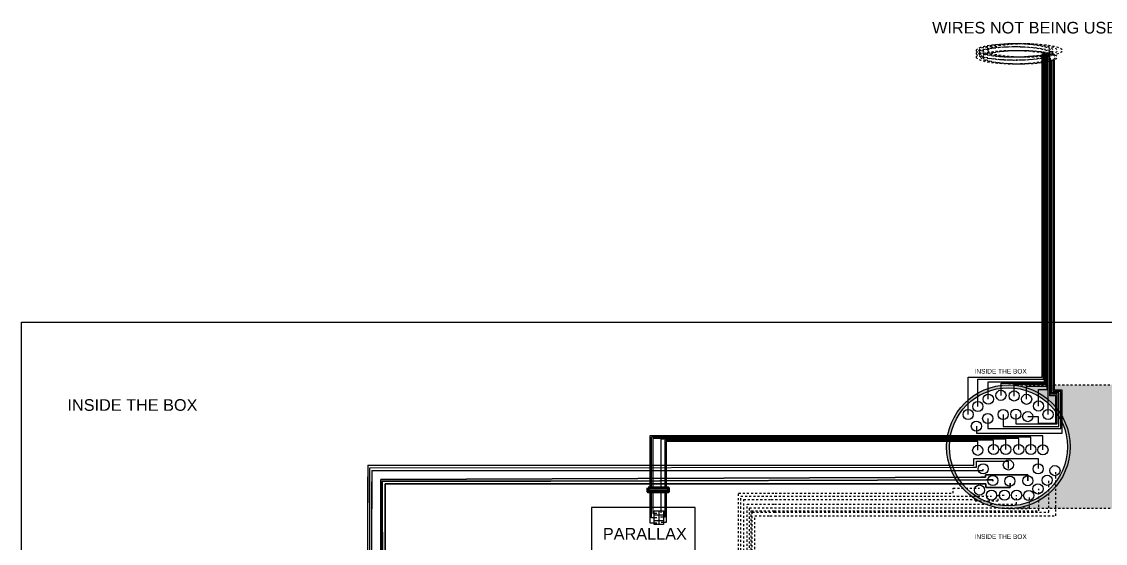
# Model space of a CAD drawing. Header units: inches. Extents: x -5 to 130, y -68 to 69.
# Drawn here: x 10.6 to 62.9, y 31 to 56.2 of the extents above; entities that cross this region are included whole.
import ezdxf

# ---------------------------------------------------------------- set-up
doc = ezdxf.new("R2010")
doc.units = ezdxf.units.IN
doc.header["$LTSCALE"] = 0.002
doc.header["$MEASUREMENT"] = 0
doc.linetypes.add('ACAD_ISO02W100', pattern=[15, 12, -3])
for name, color, linetype in [('Connectors', 250, 'Continuous'), ('goes out of box', 4, 'Continuous'), ('Parallax', 83, 'Continuous'), ('r232 motor control wires', 251, 'Continuous'), ('Texts', 6, 'Continuous'), ('White Wire Cape', 251, 'Continuous')]:
    doc.layers.add(name, color=color, linetype=linetype)
for name, color, linetype, lineweight in [('lidar data', 251, 'Continuous', 30), ('tape', 8, 'Continuous', 90), ('White Wires Hole', 251, 'ACAD_ISO02W100', 25), ('White Wires Not Used', 251, 'Continuous', 25), ('White Wires Parallax', 251, 'Continuous', 25)]:
    doc.layers.add(name, color=color, linetype=linetype, lineweight=lineweight)
doc.styles.get("Standard").update_dxf_attribs({"font": 'arial.ttf'})

msp = doc.modelspace()

# ---------------------------------------------------------------- hatches: boundary and pattern name
at = {"layer": 'goes out of box'}
h = msp.add_hatch(color=256, dxfattribs=at)
h.dxf.hatch_style = 1
h.paths.add_polyline_path([(55.228, 35.671, 1), (61.192, 35.671, 1)])
h.paths.add_polyline_path([(61.058, 35.671, -1), (55.362, 35.671, -1)], flags=16)
at = {"layer": 'tape', "true_color": 0x939598, "transparency": 33554687}
h = msp.add_hatch(color=252, dxfattribs=at)
h.dxf.hatch_style = 1
h.paths.add_polyline_path([(41.796, 33.702), (40.82, 33.702), (40.82, 33.5), (41.796, 33.5)])
at = {"layer": 'tape', "true_color": 0x636466, "transparency": 33554687}
h = msp.add_hatch(color=251, dxfattribs=at)
h.dxf.hatch_style = 1
h.paths.add_polyline_path([(41.796, 33.702), (40.82, 33.702), (40.82, 33.5), (41.796, 33.5)])
at = {"layer": 'White Wires Hole', "transparency": 33554687}
h = msp.add_hatch(color=4, dxfattribs=at)
h.dxf.hatch_style = 1
h.paths.add_polyline_path([(63.893, 38.664), (60.432, 38.657), (60.432, 38.405), (60.799, 38.405), (60.799, 38.344), (60.799, 37.151, -0.130634), (61.192, 35.671, -0.174959), (60.505, 33.766), (60.505, 32.693), (63.893, 32.7)])
h.paths.add_polyline_path([(60.799, 38.344), (60.799, 38.405), (60.432, 38.405), (60.432, 38.657), (60.364, 38.657), (60.364, 38.344), (60.743, 38.344), (60.743, 37.245, -0.009181), (60.799, 37.151)])
h.paths.add_polyline_path([(60.743, 38.344), (60.364, 38.344), (60.364, 38.657), (60.284, 38.657), (60.284, 38.272), (60.652, 38.272), (60.652, 37.383, -0.013843), (60.743, 37.245)])
h.paths.add_polyline_path([(60.652, 38.272), (60.284, 38.272), (60.284, 38.657), (60.246, 38.657), (60.246, 38.218), (60.284, 38.218), (60.571, 38.218), (60.571, 38.135), (60.571, 37.492, -0.011389), (60.652, 37.383)])
h.paths.add_polyline_path([(60.571, 38.218), (60.284, 38.218), (60.246, 38.218), (60.246, 38.657), (60.205, 38.657), (60.205, 38.135), (60.496, 38.135), (60.496, 37.586, -0.010079), (60.571, 37.492), (60.571, 38.135)])
h.paths.add_polyline_path([(60.496, 38.135), (60.205, 38.135), (60.205, 38.657), (60.125, 38.656), (60.125, 37.956, -0.043998), (60.496, 37.586)])
h.paths.add_polyline_path([(60.125, 38.656), (60.076, 38.656), (60.076, 38.441), (59.666, 38.441), (59.666, 38.273, -0.046915), (60.125, 37.956)])
h.paths.add_polyline_path([(60.076, 38.656), (60.031, 38.656), (60.031, 38.596), (59.081, 38.596), (59.081, 38.523, -0.053396), (59.666, 38.273), (59.666, 38.441), (60.076, 38.441)])
h.paths.add_polyline_path([(60.031, 38.656), (58.49, 38.653), (58.49, 38.639, -0.050676), (59.081, 38.523), (59.081, 38.596), (60.031, 38.596)])
h.paths.add_polyline_path([(60.505, 33.766, -0.04037), (60.169, 33.422), (60.169, 32.693), (60.505, 32.693)])
h.paths.add_polyline_path([(60.169, 33.422, -0.050311), (59.68, 33.076), (59.68, 32.692), (60.169, 32.693)])
h.paths.add_polyline_path([(59.68, 33.076, -0.041428), (59.232, 32.869), (59.232, 32.735), (58.734, 32.735, -0.04318), (58.222, 32.689), (59.68, 32.692)])
h.paths.add_polyline_path([(59.232, 32.869, -0.043352), (58.734, 32.735), (59.232, 32.735)], flags=17)
h.paths.add_polyline_path([(69.912, 38.676), (63.893, 38.664), (63.893, 32.7), (69.918, 32.712, -0.414214), (66.936, 35.694, -0.413632)])

# ---------------------------------------------------------------- linework, layer by layer
at = {"layer": 'Connectors'}
for p, q in [((41.336, 32.581), (41.336, 31.933)), ((41.112, 32.394), (41.561, 32.394)), ((41.112, 32.12), (41.561, 32.12))]:
    msp.add_line(p, q, dxfattribs=at)
msp.add_lwpolyline([(41.112, 32.581), (41.561, 32.581), (41.561, 31.933), (41.112, 31.933)], close=True, dxfattribs=at)
at = {"layer": 'goes out of box'}
for centre, radius in [((58.21, 35.671), 2.982), ((58.21, 35.671), 2.848), ((58.21, 35.671), 2.848), ((57.242, 37.97), 0.245), ((57.85, 38.154), 0.245), ((58.486, 38.124), 0.245), ((59.091, 37.963), 0.245), ((56.733, 37.617), 0.245), ((59.666, 37.64), 0.245), ((56.268, 37.232), 0.245), ((57.212, 37.037), 0.245), ((57.957, 37.23), 0.245), ((58.566, 37.247), 0.245), ((59.142, 37.128), 0.245), ((60.125, 37.234), 0.245), ((56.664, 36.671), 0.245), ((56.731, 35.504), 0.245), ((57.497, 35.546), 0.245), ((58.082, 35.546), 0.245), ((58.707, 35.546), 0.245), ((59.292, 35.546), 0.245), ((59.877, 35.528), 0.245), ((58.21, 34.798), 0.245), ((56.997, 34.615), 0.245), ((59.647, 34.615), 0.245), ((60.457, 34.525), 0.245), ((57.458, 34.045), 0.245), ((58.282, 34.013), 0.245), ((59.151, 34.038), 0.245), ((60.079, 34.059), 0.245), ((56.812, 33.589), 0.245), ((57.397, 33.343), 0.245), ((58.022, 33.343), 0.245), ((58.607, 33.343), 0.245), ((59.192, 33.326), 0.245), ((59.639, 33.643), 0.245)]:
    msp.add_circle(centre, radius, dxfattribs=at)
at = {"layer": 'lidar data'}
for p, q in [((56.54, 34.789), (56.54, 35.103)), ((56.54, 35.103), (59.641, 35.103)), ((59.641, 35.103), (59.641, 34.622)), ((27.306, 34.789), (56.54, 34.789)), ((27.306, 34.789), (27.306, 32.974)), ((27.397, 34.789), (27.397, 34.79)), ((27.397, 34.654), (56.499, 34.684)), ((27.397, 32.974), (27.397, 34.654)), ((27.492, 34.538), (56.992, 34.538)), ((27.492, 34.538), (27.492, 32.681)), ((56.499, 34.684), (56.675, 34.684)), ((56.675, 34.684), (56.675, 34.974)), ((56.675, 34.974), (58.198, 34.974)), ((56.992, 34.538), (56.992, 34.592)), ((58.198, 34.974), (58.198, 34.622)), ((27.306, 23.49), (27.306, 34.228)), ((27.397, 23.407), (27.397, 34.093)), ((27.492, 23.33), (27.492, 33.977))]:
    msp.add_line(p, q, dxfattribs=at)
at = {"layer": 'Parallax'}
msp.add_lwpolyline([(38.092, 28.755), (43.092, 28.755), (43.092, 32.755), (38.092, 32.755)], close=True, dxfattribs=at)
at = {"layer": 'r232 motor control wires', "color": 254, "lineweight": 35}
for p, q in [((27.93, 34.103), (27.935, 32.74)), ((27.935, 34.103), (56.886, 34.21)), ((27.935, 33.5), (27.935, 34.103)), ((27.989, 33.889), (27.989, 34.018)), ((27.989, 34.018), (36.125, 34.018)), ((36.125, 34.018), (57.149, 34.081)), ((56.886, 34.21), (57.099, 34.21)), ((57.099, 34.21), (57.099, 34.322)), ((57.099, 34.322), (59.146, 34.322)), ((57.149, 34.081), (57.466, 34.081)), ((57.466, 34.081), (57.466, 34.014)), ((59.146, 34.322), (59.146, 34.025)), ((27.989, 33.889), (27.989, 32.21)), ((28.135, 33.891), (36.088, 33.891)), ((28.135, 33.891), (28.135, 32.212)), ((36.088, 33.891), (57.126, 33.891)), ((57.126, 33.891), (57.126, 33.712)), ((57.126, 33.712), (58.302, 33.712)), ((58.302, 33.712), (58.302, 33.925)), ((28.029, 22.402), (27.989, 33.328)), ((28.135, 22.324), (28.135, 33.33)), ((27.935, 22.485), (27.935, 32.939))]:
    msp.add_line(p, q, dxfattribs=at)
at = {"layer": 'tape'}
msp.add_lwpolyline([(40.82, 33.702), (41.796, 33.702), (41.796, 33.5), (40.82, 33.5)], close=True, dxfattribs=at)
at = {"layer": 'White Wire Cape', "color": 18, "true_color": 0x000000}
msp.add_lwpolyline([(10.596, 41.674), (63.893, 41.674), (63.893, -7.01), (10.596, -7.01)], close=True, dxfattribs=at)
at = {"layer": 'White Wires Hole'}
for p, q in [((58.21, 38.653), (69.912, 38.676)), ((60.505, 32.352), (60.505, 34.525)), ((60.169, 32.526), (60.169, 34.059)), ((55.549, 33.437), (55.549, 33.684)), ((55.549, 33.684), (56.812, 33.684)), ((59.68, 32.581), (59.68, 33.643)), ((45.193, 27.502), (45.193, 33.437)), ((45.193, 33.437), (46.954, 33.437)), ((45.303, 29.29), (45.303, 33.293)), ((45.303, 33.293), (46.93, 33.293)), ((45.437, 27.248), (45.437, 33.131)), ((45.437, 33.131), (46.763, 33.131)), ((46.763, 33.131), (56.361, 33.131)), ((46.93, 33.293), (57.397, 33.293)), ((46.954, 33.437), (55.549, 33.437)), ((56.361, 33.131), (56.608, 33.133)), ((56.608, 33.133), (56.608, 33.11)), ((56.608, 33.11), (56.608, 33.071)), ((56.608, 33.071), (57.712, 33.071)), ((57.712, 33.071), (57.712, 33.341)), ((57.712, 33.341), (58.037, 33.341)), ((58.607, 32.901), (58.607, 33.343)), ((59.232, 32.735), (59.232, 33.303)), ((45.597, 27.098), (45.597, 32.901)), ((45.597, 32.901), (46.923, 32.901)), ((45.721, 27.008), (45.721, 32.735)), ((45.721, 32.735), (46.916, 32.735)), ((45.805, 26.904), (45.805, 32.581)), ((45.805, 32.581), (46.904, 32.581)), ((45.853, 26.839), (45.853, 32.526)), ((45.853, 32.526), (46.915, 32.526)), ((46.904, 32.581), (59.68, 32.581)), ((46.915, 32.526), (60.169, 32.526)), ((46.916, 32.735), (59.232, 32.735)), ((46.923, 32.901), (58.607, 32.901)), ((69.918, 32.712), (58.21, 32.689)), ((45.978, 26.745), (45.978, 32.352)), ((45.978, 32.352), (46.719, 32.352)), ((46.719, 32.352), (60.505, 32.352))]:
    msp.add_line(p, q, dxfattribs=at)
for centre in [(58.461, 54.783), (58.461, 54.634), (58.585, 54.783), (58.585, 54.783), (58.585, 54.634), (58.585, 54.634), (58.585, 54.634), (58.776, 54.783), (58.776, 54.783), (59.024, 54.78), (58.461, 54.452), (58.681, 54.453), (58.776, 54.452), (58.776, 54.452)]:
    msp.add_ellipse(centre, major_axis=(-1.797, 0), ratio=0.184204, dxfattribs=at)
at = {"layer": 'White Wires Not Used'}
for p, q in [((59.846, 39.029), (59.846, 54.572)), ((59.912, 38.936), (59.912, 54.647)), ((59.947, 38.8), (59.947, 54.687)), ((59.978, 38.748), (59.978, 54.537)), ((60.007, 38.7), (60.03, 54.586)), ((60.031, 38.596), (60.031, 54.586)), ((60.076, 38.441), (60.076, 54.598)), ((60.125, 37.234), (60.125, 54.649)), ((60.205, 38.135), (60.205, 54.582)), ((60.246, 38.218), (60.246, 54.413)), ((60.284, 38.272), (60.284, 54.303)), ((60.364, 38.344), (60.364, 54.337)), ((60.432, 38.405), (60.432, 54.324)), ((56.268, 37.232), (56.268, 39.029)), ((56.268, 39.029), (59.846, 39.029)), ((56.733, 37.617), (56.733, 38.936)), ((56.733, 38.936), (59.912, 38.936)), ((57.242, 37.97), (57.242, 38.8)), ((57.242, 38.8), (59.947, 38.8)), ((57.856, 38.151), (57.856, 38.748)), ((57.856, 38.748), (59.978, 38.748)), ((58.49, 38.116), (58.49, 38.7)), ((58.49, 38.7), (60.007, 38.7)), ((59.081, 38.523), (59.081, 38.596)), ((59.081, 38.596), (60.031, 38.596)), ((59.081, 37.967), (59.081, 38.523)), ((59.666, 37.64), (59.666, 38.441)), ((59.666, 38.441), (60.076, 38.441)), ((60.284, 38.218), (60.246, 38.218)), ((60.652, 38.272), (60.284, 38.272)), ((60.571, 38.218), (60.284, 38.218)), ((60.743, 38.344), (60.364, 38.344)), ((60.799, 38.405), (60.432, 38.405)), ((60.571, 38.135), (60.571, 38.218)), ((60.652, 36.652), (60.652, 38.272)), ((60.743, 36.557), (60.743, 38.344)), ((60.799, 38.344), (60.799, 38.405)), ((60.799, 36.338), (60.799, 38.344)), ((60.496, 38.135), (60.205, 38.135)), ((60.496, 36.808), (60.496, 38.135)), ((60.571, 36.775), (60.571, 38.135)), ((57.957, 37.23), (57.957, 36.652)), ((58.566, 37.247), (58.566, 36.775)), ((59.142, 37.128), (59.645, 37.128)), ((59.645, 37.128), (59.645, 36.808)), ((56.664, 36.671), (56.664, 36.338)), ((57.212, 37.037), (57.212, 36.557)), ((57.957, 36.652), (60.652, 36.652)), ((58.566, 36.775), (60.571, 36.775)), ((59.645, 36.808), (60.496, 36.808)), ((56.664, 36.338), (60.799, 36.338)), ((57.212, 36.557), (60.743, 36.557))]:
    msp.add_line(p, q, dxfattribs=at)
at = {"layer": 'White Wires Parallax'}
for p, q in [((41.022, 36.205), (40.916, 36.205)), ((40.916, 36.205), (40.916, 33.702)), ((40.99, 36.116), (40.99, 36.145)), ((41.403, 36.145), (40.99, 36.145)), ((40.99, 33.702), (40.99, 36.116)), ((59.877, 36.205), (41.022, 36.205)), ((59.301, 36.145), (41.403, 36.145)), ((59.301, 35.525), (59.301, 36.145)), ((59.877, 35.528), (59.877, 36.205)), ((58.707, 36.068), (41.059, 36.068)), ((41.059, 36.068), (41.059, 33.702)), ((58.08, 36.035), (41.447, 36.035)), ((41.447, 36.035), (41.447, 33.702)), ((55.103, 35.996), (41.626, 35.996)), ((41.626, 35.996), (41.626, 33.702)), ((56.731, 35.928), (41.704, 35.928)), ((41.704, 35.928), (41.704, 33.702)), ((57.489, 35.996), (55.103, 35.996)), ((56.731, 35.504), (56.731, 35.928)), ((57.489, 35.523), (57.489, 35.996)), ((58.08, 35.547), (58.08, 36.035)), ((58.707, 35.546), (58.707, 36.068))]:
    msp.add_line(p, q, dxfattribs=at)
at = {"layer": 'White Wires Parallax', "color": 3}
for p, q in [((40.916, 33.5), (40.916, 32.01)), ((41.704, 33.5), (41.704, 32.024)), ((40.916, 32.01), (41.243, 32.01)), ((41.704, 32.024), (41.449, 32.024))]:
    msp.add_line(p, q, dxfattribs=at)
at = {"layer": 'White Wires Parallax', "color": 1}
for p, q in [((40.99, 32.257), (40.99, 33.5)), ((41.626, 33.5), (41.626, 32.277)), ((41.248, 32.257), (40.99, 32.257)), ((41.626, 32.277), (41.422, 32.277))]:
    msp.add_line(p, q, dxfattribs=at)
at = {"layer": 'White Wires Parallax', "color": 18, "true_color": 0x000000}
for p, q in [((41.059, 33.5), (41.059, 32.48)), ((41.447, 33.5), (41.447, 32.485)), ((41.059, 32.48), (41.243, 32.48))]:
    msp.add_line(p, q, dxfattribs=at)

# ---------------------------------------------------------------- texts
at = {"layer": 'Texts'}
for s, height, p in [('WIRES NOT BEING USED', 0.56111, (54.53, 55.597)), ('INSIDE THE BOX', 0.22523, (56.579, 39.203)), ('INSIDE THE BOX', 0.56111, (12.807, 37.408)), ('PARALLAX', 0.5611, (38.642, 31.199)), ('INSIDE THE BOX', 0.22523, (56.579, 31.232))]:
    msp.add_text(s, height=height, dxfattribs=at).set_placement(p)

doc.saveas('drawing.dxf')
